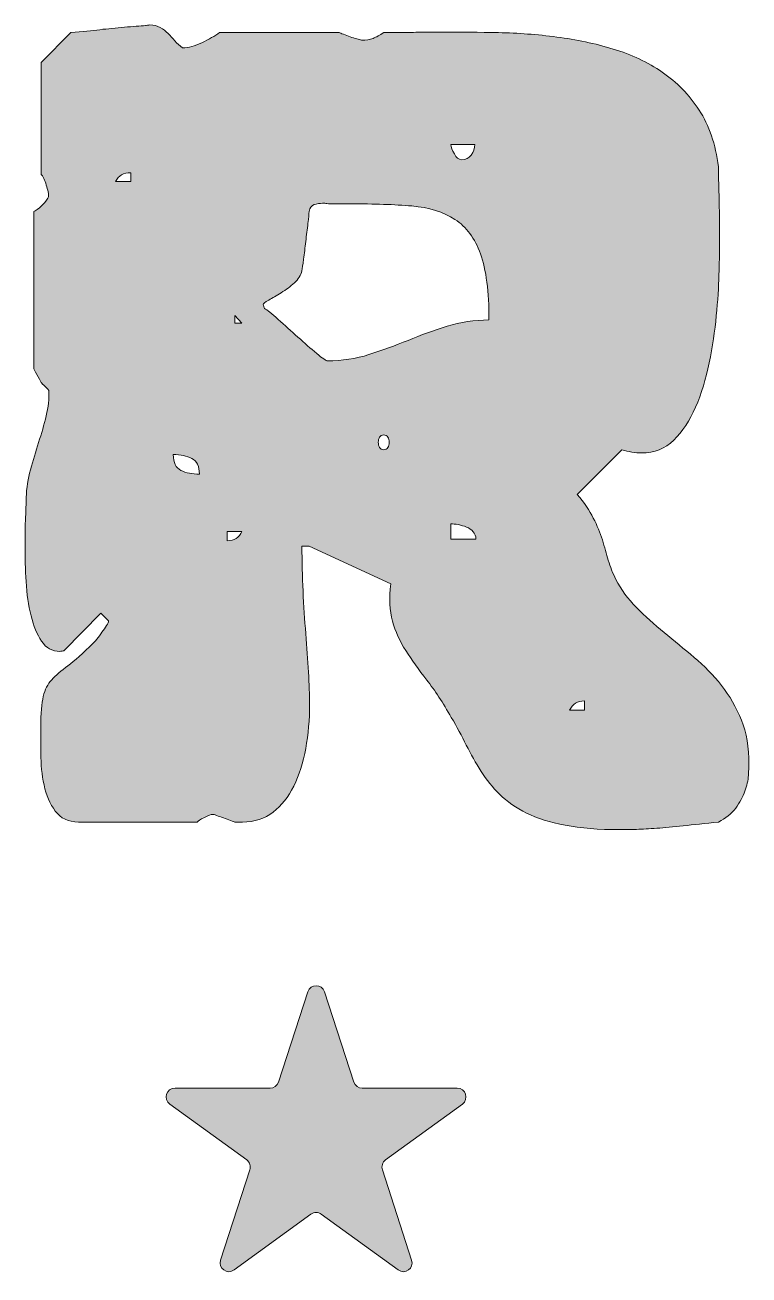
# Model space of a CAD drawing. Header units: inches. Extents: x 150 to 930, y -913 to -168.
# Drawn here: x 162.1 to 265.4, y -912.9 to -734.6 of the extents above; entities that cross this region are included whole.
import ezdxf

# ---------------------------------------------------------------- set-up
doc = ezdxf.new("R2010")
doc.units = ezdxf.units.IN
doc.header["$MEASUREMENT"] = 0
doc.layers.add('Layer 1', color=7, linetype='Continuous')

# ---------------------------------------------------------------- blocks, each defined once
blk = doc.blocks.new('block 6')
at = {"layer": 'Layer 1', "true_color": 0x2a4f7b}
h = blk.add_hatch(color=167, dxfattribs=at)
h.dxf.hatch_style = 2
edge = h.paths.add_edge_path()
edge.add_spline(control_points=[(162.23, -802.46), (162.23, -801.12), (162.4, -799.79), (162.73, -798.5), (163.07, -797.2), (163.44, -795.9), (163.86, -794.61), (164.27, -793.31), (164.65, -792.04), (164.99, -790.8), (165.32, -789.55), (165.49, -788.33), (165.49, -787.14), (165.49, -787.09), (165.49, -787), (165.49, -786.87), (165.49, -786.74), (165.47, -786.67), (165.42, -786.67), (165.42, -786.57), (165.26, -786.39), (164.95, -786.13), (164.64, -785.87), (164.45, -785.69), (164.4, -785.58), (164.25, -785.32), (164.03, -784.93), (163.74, -784.42), (163.46, -783.9), (163.32, -783.59), (163.32, -783.48), (163.32, -783.48), (163.32, -761.16), (163.32, -761.16), (163.57, -761.11), (163.98, -760.81), (164.52, -760.26), (165.06, -759.72), (165.36, -759.32), (165.42, -759.06), (165.47, -758.9), (165.45, -758.67), (165.38, -758.36), (165.3, -758.05), (165.21, -757.72), (165.1, -757.39), (165, -757.05), (164.88, -756.74), (164.75, -756.45), (164.62, -756.17), (164.51, -755.97), (164.4, -755.87), (164.4, -755.87), (164.4, -739.92), (164.4, -739.92), (164.4, -739.92), (168.6, -735.64), (168.6, -735.64), (170.26, -735.49), (171.65, -735.35), (172.77, -735.22), (173.88, -735.09), (175.05, -734.97), (176.27, -734.87), (177.48, -734.76), (178.48, -734.68), (179.26, -734.63), (179.31, -734.63), (179.4, -734.62), (179.53, -734.59), (179.66, -734.57), (179.78, -734.55), (179.88, -734.55), (180.45, -734.55), (180.95, -734.67), (181.36, -734.91), (181.78, -735.14), (182.15, -735.42), (182.49, -735.76), (182.83, -736.1), (183.15, -736.45), (183.46, -736.81), (183.77, -737.17), (184.13, -737.51), (184.55, -737.82), (185.38, -737.82), (186.3, -737.58), (187.31, -737.08), (188.32, -736.59), (189.17, -736.11), (189.84, -735.64), (189.84, -735.64), (206.88, -735.64), (206.88, -735.64), (206.98, -735.7), (207.19, -735.77), (207.5, -735.88), (207.81, -735.98), (208.13, -736.1), (208.47, -736.23), (208.81, -736.36), (209.12, -736.46), (209.4, -736.54), (209.69, -736.62), (209.91, -736.68), (210.06, -736.73), (210.74, -736.73), (211.3, -736.64), (211.74, -736.46), (212.18, -736.28), (212.68, -736.01), (213.25, -735.64), (213.57, -735.64), (214.12, -735.64), (214.93, -735.64), (215.73, -735.64), (216.59, -735.63), (217.49, -735.61), (218.4, -735.58), (219.26, -735.57), (220.06, -735.57), (220.86, -735.57), (221.42, -735.57), (221.73, -735.57), (224.22, -735.57), (226.85, -735.59), (229.63, -735.64), (232.4, -735.7), (235.18, -735.9), (237.95, -736.27), (240.73, -736.63), (243.41, -737.2), (246, -737.98), (248.6, -738.75), (250.93, -739.86), (253, -741.28), (255.08, -742.71), (256.83, -744.51), (258.25, -746.69), (259.68, -748.87), (260.6, -751.56), (261.02, -754.78), (261.02, -755.25), (261.03, -756.02), (261.05, -757.11), (261.08, -758.2), (261.11, -759.37), (261.13, -760.61), (261.16, -761.86), (261.17, -763.04), (261.17, -764.15), (261.17, -765.27), (261.17, -766.03), (261.17, -766.45), (261.17, -767.22), (261.14, -768.48), (261.09, -770.22), (261.04, -771.96), (260.91, -773.9), (260.7, -776.05), (260.5, -778.21), (260.16, -780.44), (259.69, -782.74), (259.23, -785.05), (258.58, -787.17), (257.75, -789.08), (256.92, -791), (255.88, -792.57), (254.64, -793.79), (253.39, -795.01), (251.86, -795.62), (250.05, -795.62), (249.11, -795.62), (248.18, -795.46), (247.25, -795.15), (247.25, -795.15), (240.87, -801.53), (240.87, -801.53), (241.85, -802.72), (242.62, -803.85), (243.16, -804.91), (243.71, -805.98), (244.14, -807.01), (244.45, -808.03), (244.76, -809.04), (245.04, -810.01), (245.3, -810.94), (245.56, -811.87), (245.93, -812.78), (246.39, -813.67), (247.12, -815.12), (248.09, -816.45), (249.31, -817.67), (250.53, -818.89), (251.85, -820.08), (253.28, -821.25), (254.7, -822.42), (256.13, -823.6), (257.55, -824.79), (258.98, -825.98), (260.28, -827.32), (261.44, -828.79), (262.61, -830.27), (263.56, -831.92), (264.28, -833.73), (265.01, -835.55), (265.37, -837.65), (265.37, -840.03), (265.37, -840.4), (265.34, -840.93), (265.29, -841.63), (265.24, -842.33), (265.07, -843.08), (264.79, -843.88), (264.5, -844.69), (264.06, -845.49), (263.47, -846.3), (262.87, -847.1), (262.05, -847.76), (261.02, -848.28), (259.1, -848.49), (257.42, -848.67), (256, -848.82), (254.57, -848.98), (253.31, -849.1), (252.23, -849.17), (251.14, -849.25), (250.17, -849.3), (249.31, -849.33), (248.45, -849.36), (247.66, -849.37), (246.94, -849.37), (243.93, -849.37), (241.34, -849.16), (239.16, -848.75), (236.98, -848.33), (235.14, -847.75), (233.63, -847), (232.13, -846.25), (230.86, -845.36), (229.82, -844.35), (228.79, -843.34), (227.89, -842.24), (227.14, -841.05), (226.39, -839.85), (225.69, -838.61), (225.04, -837.31), (224.39, -836.01), (223.68, -834.69), (222.9, -833.35), (221.71, -831.27), (220.54, -829.49), (219.4, -828.02), (218.26, -826.54), (217.26, -825.14), (216.41, -823.82), (215.55, -822.49), (214.91, -821.09), (214.5, -819.62), (214.08, -818.14), (214.01, -816.36), (214.27, -814.29), (214.27, -814.29), (202.6, -808.92), (202.6, -808.92), (202.6, -808.92), (201.59, -808.92), (201.59, -808.92), (201.59, -811.1), (201.64, -813.24), (201.74, -815.34), (201.84, -817.44), (201.98, -819.46), (202.13, -821.4), (202.29, -823.35), (202.41, -825.18), (202.52, -826.89), (202.62, -828.6), (202.68, -830.13), (202.68, -831.48), (202.68, -833.66), (202.49, -835.76), (202.13, -837.78), (201.77, -839.8), (201.2, -841.59), (200.42, -843.15), (199.64, -844.7), (198.66, -845.95), (197.46, -846.88), (196.27, -847.81), (194.82, -848.28), (193.11, -848.28), (193.11, -848.28), (192.02, -848.28), (192.02, -848.28), (191.91, -848.28), (191.71, -848.21), (191.4, -848.08), (191.09, -847.95), (190.75, -847.83), (190.38, -847.7), (190.02, -847.57), (189.7, -847.45), (189.41, -847.35), (189.13, -847.24), (188.93, -847.19), (188.83, -847.19), (188.62, -847.19), (188.23, -847.33), (187.66, -847.62), (187.09, -847.9), (186.75, -848.12), (186.65, -848.28), (186.65, -848.28), (169.69, -848.28), (169.69, -848.28), (168.24, -848.28), (167.14, -847.76), (166.39, -846.72), (165.64, -845.69), (165.1, -844.44), (164.79, -842.99), (164.48, -841.54), (164.33, -840.05), (164.33, -838.52), (164.33, -836.99), (164.33, -835.73), (164.33, -834.74), (164.33, -832.77), (164.44, -831.31), (164.68, -830.35), (164.91, -829.39), (165.31, -828.6), (165.88, -827.98), (166.45, -827.36), (167.22, -826.69), (168.18, -825.99), (169.14, -825.29), (170.34, -824.22), (171.79, -822.76), (172, -822.56), (172.23, -822.29), (172.49, -821.95), (172.75, -821.61), (173, -821.28), (173.23, -820.94), (173.47, -820.6), (173.66, -820.3), (173.82, -820.04), (173.97, -819.78), (174.02, -819.63), (173.97, -819.58), (173.97, -819.58), (172.88, -818.49), (172.88, -818.49), (172.88, -818.49), (167.59, -823.85), (167.59, -823.85), (167.54, -823.85), (167.46, -823.87), (167.36, -823.89), (167.26, -823.92), (167.15, -823.93), (167.05, -823.93), (165.96, -823.93), (165.09, -823.45), (164.44, -822.49), (163.79, -821.53), (163.29, -820.31), (162.93, -818.84), (162.56, -817.36), (162.33, -815.74), (162.23, -813.98), (162.12, -812.21), (162.07, -810.54), (162.07, -808.96), (162.07, -807.38), (162.1, -805.99), (162.15, -804.8), (162.2, -803.61), (162.23, -802.83), (162.23, -802.46)], knot_values=[0, 0, 0, 0, 1, 1, 1, 2, 2, 2, 3, 3, 3, 4, 4, 4, 5, 5, 5, 6, 6, 6, 7, 7, 7, 8, 8, 8, 9, 9, 9, 10, 10, 10, 11, 11, 11, 12, 12, 12, 13, 13, 13, 14, 14, 14, 15, 15, 15, 16, 16, 16, 17, 17, 17, 18, 18, 18, 19, 19, 19, 20, 20, 20, 21, 21, 21, 22, 22, 22, 23, 23, 23, 24, 24, 24, 25, 25, 25, 26, 26, 26, 27, 27, 27, 28, 28, 28, 29, 29, 29, 30, 30, 30, 31, 31, 31, 32, 32, 32, 33, 33, 33, 34, 34, 34, 35, 35, 35, 36, 36, 36, 37, 37, 37, 38, 38, 38, 39, 39, 39, 40, 40, 40, 41, 41, 41, 42, 42, 42, 43, 43, 43, 44, 44, 44, 45, 45, 45, 46, 46, 46, 47, 47, 47, 48, 48, 48, 49, 49, 49, 50, 50, 50, 51, 51, 51, 52, 52, 52, 53, 53, 53, 54, 54, 54, 55, 55, 55, 56, 56, 56, 57, 57, 57, 58, 58, 58, 59, 59, 59, 60, 60, 60, 61, 61, 61, 62, 62, 62, 63, 63, 63, 64, 64, 64, 65, 65, 65, 66, 66, 66, 67, 67, 67, 68, 68, 68, 69, 69, 69, 70, 70, 70, 71, 71, 71, 72, 72, 72, 73, 73, 73, 74, 74, 74, 75, 75, 75, 76, 76, 76, 77, 77, 77, 78, 78, 78, 79, 79, 79, 80, 80, 80, 81, 81, 81, 82, 82, 82, 83, 83, 83, 84, 84, 84, 85, 85, 85, 86, 86, 86, 87, 87, 87, 88, 88, 88, 89, 89, 89, 90, 90, 90, 91, 91, 91, 92, 92, 92, 93, 93, 93, 94, 94, 94, 95, 95, 95, 96, 96, 96, 97, 97, 97, 98, 98, 98, 99, 99, 99, 100, 100, 100, 101, 101, 101, 102, 102, 102, 103, 103, 103, 104, 104, 104, 105, 105, 105, 106, 106, 106, 107, 107, 107, 108, 108, 108, 109, 109, 109, 110, 110, 110, 111, 111, 111, 112, 112, 112, 113, 113, 113, 114, 114, 114, 115, 115, 115, 116, 116, 116, 117, 117, 117, 118, 118, 118, 119, 119, 119, 120, 120, 120, 121, 121, 121, 122, 122, 122, 123, 123, 123, 124, 124, 124, 125, 125, 125, 126, 126, 126, 127, 127, 127, 127], degree=3, periodic=1)
edge = h.paths.add_edge_path()
edge.add_spline(control_points=[(177.16, -755.63), (176.12, -755.63), (175.4, -756.05), (174.98, -756.88), (174.98, -756.88), (177.16, -756.88), (177.16, -756.88), (177.16, -756.88), (177.16, -755.63), (177.16, -755.63)], knot_values=[0, 0, 0, 0, 1, 1, 1, 2, 2, 2, 3, 3, 3, 3], degree=3, periodic=1)
edge = h.paths.add_edge_path()
edge.add_spline(control_points=[(183.23, -795.85), (183.23, -796.99), (183.59, -797.74), (184.32, -798.11), (185.04, -798.47), (185.92, -798.65), (186.96, -798.65), (186.96, -797.51), (186.6, -796.76), (185.87, -796.4), (185.15, -796.03), (184.27, -795.85), (183.23, -795.85)], knot_values=[0, 0, 0, 0, 1, 1, 1, 2, 2, 2, 3, 3, 3, 4, 4, 4, 4], degree=3, periodic=1)
edge = h.paths.add_edge_path()
edge.add_spline(control_points=[(190.93, -806.82), (190.93, -806.82), (190.93, -808.14), (190.93, -808.14), (191.91, -808.14), (192.61, -807.7), (193.03, -806.82), (193.03, -806.82), (190.93, -806.82), (190.93, -806.82)], knot_values=[0, 0, 0, 0, 1, 1, 1, 2, 2, 2, 3, 3, 3, 3], degree=3, periodic=1)
h.paths.add_polyline_path([(193.03, -777.1), (192.02, -776.01), (192.02, -777.1)])
edge = h.paths.add_edge_path()
edge.add_spline(control_points=[(201.59, -769.64), (201.43, -770.26), (201.07, -770.83), (200.5, -771.35), (199.93, -771.87), (199.3, -772.33), (198.63, -772.75), (197.96, -773.16), (197.36, -773.51), (196.84, -773.8), (196.32, -774.08), (196.06, -774.3), (196.06, -774.46), (196.06, -774.51), (196.09, -774.6), (196.14, -774.73), (196.19, -774.86), (196.22, -774.95), (196.22, -775.01), (196.63, -775.21), (197.3, -775.73), (198.2, -776.56), (199.11, -777.39), (200.04, -778.23), (201, -779.09), (201.96, -779.94), (202.86, -780.72), (203.69, -781.42), (204.52, -782.12), (205.03, -782.47), (205.24, -782.47), (207.32, -782.47), (209.29, -782.17), (211.15, -781.58), (213.02, -780.98), (214.87, -780.31), (216.72, -779.55), (218.56, -778.8), (220.42, -778.13), (222.32, -777.53), (224.21, -776.94), (226.19, -776.64), (228.27, -776.64), (228.27, -772.59), (227.87, -769.46), (227.06, -767.22), (226.26, -765), (225.04, -763.35), (223.41, -762.29), (221.77, -761.22), (219.72, -760.59), (217.26, -760.38), (214.8, -760.17), (211.88, -760.07), (208.51, -760.07), (208.51, -760.07), (205.55, -760.07), (205.55, -760.07), (205.45, -760.07), (205.31, -760.06), (205.13, -760.03), (204.94, -760), (204.75, -759.99), (204.54, -759.99), (204.13, -759.99), (203.73, -760.06), (203.34, -760.19), (202.95, -760.32), (202.7, -760.64), (202.6, -761.16), (202.6, -761.47), (202.55, -762.04), (202.44, -762.87), (202.34, -763.7), (202.23, -764.56), (202.13, -765.44), (202.03, -766.32), (201.92, -767.16), (201.82, -767.96), (201.72, -768.77), (201.64, -769.33), (201.59, -769.64)], knot_values=[0, 0, 0, 0, 1, 1, 1, 2, 2, 2, 3, 3, 3, 4, 4, 4, 5, 5, 5, 6, 6, 6, 7, 7, 7, 8, 8, 8, 9, 9, 9, 10, 10, 10, 11, 11, 11, 12, 12, 12, 13, 13, 13, 14, 14, 14, 15, 15, 15, 16, 16, 16, 17, 17, 17, 18, 18, 18, 19, 19, 19, 20, 20, 20, 21, 21, 21, 22, 22, 22, 23, 23, 23, 24, 24, 24, 25, 25, 25, 26, 26, 26, 27, 27, 27, 27], degree=3, periodic=1)
edge = h.paths.add_edge_path()
edge.add_spline(control_points=[(213.25, -793.05), (212.99, -793.05), (212.8, -793.16), (212.67, -793.36), (212.54, -793.57), (212.48, -793.82), (212.48, -794.1), (212.48, -794.39), (212.54, -794.63), (212.67, -794.84), (212.8, -795.05), (212.99, -795.15), (213.25, -795.15), (213.51, -795.15), (213.71, -795.05), (213.84, -794.84), (213.97, -794.63), (214.03, -794.39), (214.03, -794.1), (214.03, -793.82), (213.97, -793.57), (213.84, -793.36), (213.71, -793.16), (213.51, -793.05), (213.25, -793.05)], knot_values=[0, 0, 0, 0, 1, 1, 1, 2, 2, 2, 3, 3, 3, 4, 4, 4, 5, 5, 5, 6, 6, 6, 7, 7, 7, 8, 8, 8, 8], degree=3, periodic=1)
edge = h.paths.add_edge_path()
edge.add_spline(control_points=[(222.82, -751.59), (222.87, -751.95), (223.04, -752.41), (223.33, -752.95), (223.61, -753.5), (223.96, -753.77), (224.38, -753.77), (224.95, -753.77), (225.4, -753.55), (225.74, -753.11), (226.08, -752.67), (226.25, -752.16), (226.25, -751.59), (226.25, -751.59), (222.82, -751.59), (222.82, -751.59)], knot_values=[0, 0, 0, 0, 1, 1, 1, 2, 2, 2, 3, 3, 3, 4, 4, 4, 5, 5, 5, 5], degree=3, periodic=1)
edge = h.paths.add_edge_path()
edge.add_spline(control_points=[(226.4, -807.91), (226.4, -807.49), (226.27, -807.14), (226.01, -806.86), (225.75, -806.57), (225.44, -806.35), (225.08, -806.2), (224.71, -806.04), (224.33, -805.93), (223.91, -805.85), (223.5, -805.77), (223.13, -805.73), (222.82, -805.73), (222.82, -805.73), (222.82, -807.91), (222.82, -807.91), (222.82, -807.91), (226.4, -807.91), (226.4, -807.91)], knot_values=[0, 0, 0, 0, 1, 1, 1, 2, 2, 2, 3, 3, 3, 4, 4, 4, 5, 5, 5, 6, 6, 6, 6], degree=3, periodic=1)
edge = h.paths.add_edge_path()
edge.add_spline(control_points=[(241.88, -831.01), (240.9, -831.01), (240.19, -831.45), (239.78, -832.33), (239.78, -832.33), (241.88, -832.33), (241.88, -832.33), (241.88, -832.33), (241.88, -831.01), (241.88, -831.01)], knot_values=[0, 0, 0, 0, 1, 1, 1, 2, 2, 2, 3, 3, 3, 3], degree=3, periodic=1)
at = {"layer": 'Layer 1', "lineweight": 0}
blk.add_lwpolyline([(193.03, -777.1), (192.02, -776.01), (192.02, -777.1), (193.03, -777.1)], dxfattribs=at)
for points, knots in [([(162.23, -802.46), (162.23, -801.12), (162.4, -799.79), (162.73, -798.5), (163.07, -797.2), (163.44, -795.9), (163.86, -794.61), (164.27, -793.31), (164.65, -792.04), (164.99, -790.8), (165.32, -789.55), (165.49, -788.33), (165.49, -787.14), (165.49, -787.09), (165.49, -787), (165.49, -786.87), (165.49, -786.74), (165.47, -786.67), (165.42, -786.67), (165.42, -786.57), (165.26, -786.39), (164.95, -786.13), (164.64, -785.87), (164.45, -785.69), (164.4, -785.58), (164.25, -785.32), (164.03, -784.93), (163.74, -784.42), (163.46, -783.9), (163.32, -783.59), (163.32, -783.48), (163.32, -783.48), (163.32, -761.16), (163.32, -761.16), (163.57, -761.11), (163.98, -760.81), (164.52, -760.26), (165.06, -759.72), (165.36, -759.32), (165.42, -759.06), (165.47, -758.9), (165.45, -758.67), (165.38, -758.36), (165.3, -758.05), (165.21, -757.72), (165.1, -757.39), (165, -757.05), (164.88, -756.74), (164.75, -756.45), (164.62, -756.17), (164.51, -755.97), (164.4, -755.87), (164.4, -755.87), (164.4, -739.92), (164.4, -739.92), (164.4, -739.92), (168.6, -735.64), (168.6, -735.64), (170.26, -735.49), (171.65, -735.35), (172.77, -735.22), (173.88, -735.09), (175.05, -734.97), (176.27, -734.87), (177.48, -734.76), (178.48, -734.68), (179.26, -734.63), (179.31, -734.63), (179.4, -734.62), (179.53, -734.59), (179.66, -734.57), (179.78, -734.55), (179.88, -734.55), (180.45, -734.55), (180.95, -734.67), (181.36, -734.91), (181.78, -735.14), (182.15, -735.42), (182.49, -735.76), (182.83, -736.1), (183.15, -736.45), (183.46, -736.81), (183.77, -737.17), (184.13, -737.51), (184.55, -737.82), (185.38, -737.82), (186.3, -737.58), (187.31, -737.08), (188.32, -736.59), (189.17, -736.11), (189.84, -735.64), (189.84, -735.64), (206.88, -735.64), (206.88, -735.64), (206.98, -735.7), (207.19, -735.77), (207.5, -735.88), (207.81, -735.98), (208.13, -736.1), (208.47, -736.23), (208.81, -736.36), (209.12, -736.46), (209.4, -736.54), (209.69, -736.62), (209.91, -736.68), (210.06, -736.73), (210.74, -736.73), (211.3, -736.64), (211.74, -736.46), (212.18, -736.28), (212.68, -736.01), (213.25, -735.64), (213.57, -735.64), (214.12, -735.64), (214.93, -735.64), (215.73, -735.64), (216.59, -735.63), (217.49, -735.61), (218.4, -735.58), (219.26, -735.57), (220.06, -735.57), (220.86, -735.57), (221.42, -735.57), (221.73, -735.57), (224.22, -735.57), (226.85, -735.59), (229.63, -735.64), (232.4, -735.7), (235.18, -735.9), (237.95, -736.27), (240.73, -736.63), (243.41, -737.2), (246, -737.98), (248.6, -738.75), (250.93, -739.86), (253, -741.28), (255.08, -742.71), (256.83, -744.51), (258.25, -746.69), (259.68, -748.87), (260.6, -751.56), (261.02, -754.78), (261.02, -755.25), (261.03, -756.02), (261.05, -757.11), (261.08, -758.2), (261.11, -759.37), (261.13, -760.61), (261.16, -761.86), (261.17, -763.04), (261.17, -764.15), (261.17, -765.27), (261.17, -766.03), (261.17, -766.45), (261.17, -767.22), (261.14, -768.48), (261.09, -770.22), (261.04, -771.96), (260.91, -773.9), (260.7, -776.05), (260.5, -778.21), (260.16, -780.44), (259.69, -782.74), (259.23, -785.05), (258.58, -787.17), (257.75, -789.08), (256.92, -791), (255.88, -792.57), (254.64, -793.79), (253.39, -795.01), (251.86, -795.62), (250.05, -795.62), (249.11, -795.62), (248.18, -795.46), (247.25, -795.15), (247.25, -795.15), (240.87, -801.53), (240.87, -801.53), (241.85, -802.72), (242.62, -803.85), (243.16, -804.91), (243.71, -805.98), (244.14, -807.01), (244.45, -808.03), (244.76, -809.04), (245.04, -810.01), (245.3, -810.94), (245.56, -811.87), (245.93, -812.78), (246.39, -813.67), (247.12, -815.12), (248.09, -816.45), (249.31, -817.67), (250.53, -818.89), (251.85, -820.08), (253.28, -821.25), (254.7, -822.42), (256.13, -823.6), (257.55, -824.79), (258.98, -825.98), (260.28, -827.32), (261.44, -828.79), (262.61, -830.27), (263.56, -831.92), (264.28, -833.73), (265.01, -835.55), (265.37, -837.65), (265.37, -840.03), (265.37, -840.4), (265.34, -840.93), (265.29, -841.63), (265.24, -842.33), (265.07, -843.08), (264.79, -843.88), (264.5, -844.69), (264.06, -845.49), (263.47, -846.3), (262.87, -847.1), (262.05, -847.76), (261.02, -848.28), (259.1, -848.49), (257.42, -848.67), (256, -848.82), (254.57, -848.98), (253.31, -849.1), (252.23, -849.17), (251.14, -849.25), (250.17, -849.3), (249.31, -849.33), (248.45, -849.36), (247.66, -849.37), (246.94, -849.37), (243.93, -849.37), (241.34, -849.16), (239.16, -848.75), (236.98, -848.33), (235.14, -847.75), (233.63, -847), (232.13, -846.25), (230.86, -845.36), (229.82, -844.35), (228.79, -843.34), (227.89, -842.24), (227.14, -841.05), (226.39, -839.85), (225.69, -838.61), (225.04, -837.31), (224.39, -836.01), (223.68, -834.69), (222.9, -833.35), (221.71, -831.27), (220.54, -829.49), (219.4, -828.02), (218.26, -826.54), (217.26, -825.14), (216.41, -823.82), (215.55, -822.49), (214.91, -821.09), (214.5, -819.62), (214.08, -818.14), (214.01, -816.36), (214.27, -814.29), (214.27, -814.29), (202.6, -808.92), (202.6, -808.92), (202.6, -808.92), (201.59, -808.92), (201.59, -808.92), (201.59, -811.1), (201.64, -813.24), (201.74, -815.34), (201.84, -817.44), (201.98, -819.46), (202.13, -821.4), (202.29, -823.35), (202.41, -825.18), (202.52, -826.89), (202.62, -828.6), (202.68, -830.13), (202.68, -831.48), (202.68, -833.66), (202.49, -835.76), (202.13, -837.78), (201.77, -839.8), (201.2, -841.59), (200.42, -843.15), (199.64, -844.7), (198.66, -845.95), (197.46, -846.88), (196.27, -847.81), (194.82, -848.28), (193.11, -848.28), (193.11, -848.28), (192.02, -848.28), (192.02, -848.28), (191.91, -848.28), (191.71, -848.21), (191.4, -848.08), (191.09, -847.95), (190.75, -847.83), (190.38, -847.7), (190.02, -847.57), (189.7, -847.45), (189.41, -847.35), (189.13, -847.24), (188.93, -847.19), (188.83, -847.19), (188.62, -847.19), (188.23, -847.33), (187.66, -847.62), (187.09, -847.9), (186.75, -848.12), (186.65, -848.28), (186.65, -848.28), (169.69, -848.28), (169.69, -848.28), (168.24, -848.28), (167.14, -847.76), (166.39, -846.72), (165.64, -845.69), (165.1, -844.44), (164.79, -842.99), (164.48, -841.54), (164.33, -840.05), (164.33, -838.52), (164.33, -836.99), (164.33, -835.73), (164.33, -834.74), (164.33, -832.77), (164.44, -831.31), (164.68, -830.35), (164.91, -829.39), (165.31, -828.6), (165.88, -827.98), (166.45, -827.36), (167.22, -826.69), (168.18, -825.99), (169.14, -825.29), (170.34, -824.22), (171.79, -822.76), (172, -822.56), (172.23, -822.29), (172.49, -821.95), (172.75, -821.61), (173, -821.28), (173.23, -820.94), (173.47, -820.6), (173.66, -820.3), (173.82, -820.04), (173.97, -819.78), (174.02, -819.63), (173.97, -819.58), (173.97, -819.58), (172.88, -818.49), (172.88, -818.49), (172.88, -818.49), (167.59, -823.85), (167.59, -823.85), (167.54, -823.85), (167.46, -823.87), (167.36, -823.89), (167.26, -823.92), (167.15, -823.93), (167.05, -823.93), (165.96, -823.93), (165.09, -823.45), (164.44, -822.49), (163.79, -821.53), (163.29, -820.31), (162.93, -818.84), (162.56, -817.36), (162.33, -815.74), (162.23, -813.98), (162.12, -812.21), (162.07, -810.54), (162.07, -808.96), (162.07, -807.38), (162.1, -805.99), (162.15, -804.8), (162.2, -803.61), (162.23, -802.83), (162.23, -802.46)], [0, 0, 0, 0, 1, 1, 1, 2, 2, 2, 3, 3, 3, 4, 4, 4, 5, 5, 5, 6, 6, 6, 7, 7, 7, 8, 8, 8, 9, 9, 9, 10, 10, 10, 11, 11, 11, 12, 12, 12, 13, 13, 13, 14, 14, 14, 15, 15, 15, 16, 16, 16, 17, 17, 17, 18, 18, 18, 19, 19, 19, 20, 20, 20, 21, 21, 21, 22, 22, 22, 23, 23, 23, 24, 24, 24, 25, 25, 25, 26, 26, 26, 27, 27, 27, 28, 28, 28, 29, 29, 29, 30, 30, 30, 31, 31, 31, 32, 32, 32, 33, 33, 33, 34, 34, 34, 35, 35, 35, 36, 36, 36, 37, 37, 37, 38, 38, 38, 39, 39, 39, 40, 40, 40, 41, 41, 41, 42, 42, 42, 43, 43, 43, 44, 44, 44, 45, 45, 45, 46, 46, 46, 47, 47, 47, 48, 48, 48, 49, 49, 49, 50, 50, 50, 51, 51, 51, 52, 52, 52, 53, 53, 53, 54, 54, 54, 55, 55, 55, 56, 56, 56, 57, 57, 57, 58, 58, 58, 59, 59, 59, 60, 60, 60, 61, 61, 61, 62, 62, 62, 63, 63, 63, 64, 64, 64, 65, 65, 65, 66, 66, 66, 67, 67, 67, 68, 68, 68, 69, 69, 69, 70, 70, 70, 71, 71, 71, 72, 72, 72, 73, 73, 73, 74, 74, 74, 75, 75, 75, 76, 76, 76, 77, 77, 77, 78, 78, 78, 79, 79, 79, 80, 80, 80, 81, 81, 81, 82, 82, 82, 83, 83, 83, 84, 84, 84, 85, 85, 85, 86, 86, 86, 87, 87, 87, 88, 88, 88, 89, 89, 89, 90, 90, 90, 91, 91, 91, 92, 92, 92, 93, 93, 93, 94, 94, 94, 95, 95, 95, 96, 96, 96, 97, 97, 97, 98, 98, 98, 99, 99, 99, 100, 100, 100, 101, 101, 101, 102, 102, 102, 103, 103, 103, 104, 104, 104, 105, 105, 105, 106, 106, 106, 107, 107, 107, 108, 108, 108, 109, 109, 109, 110, 110, 110, 111, 111, 111, 112, 112, 112, 113, 113, 113, 114, 114, 114, 115, 115, 115, 116, 116, 116, 117, 117, 117, 118, 118, 118, 119, 119, 119, 120, 120, 120, 121, 121, 121, 122, 122, 122, 123, 123, 123, 124, 124, 124, 125, 125, 125, 126, 126, 126, 127, 127, 127, 127]), ([(222.82, -751.59), (222.87, -751.95), (223.04, -752.41), (223.33, -752.95), (223.61, -753.5), (223.96, -753.77), (224.38, -753.77), (224.95, -753.77), (225.4, -753.55), (225.74, -753.11), (226.08, -752.67), (226.25, -752.16), (226.25, -751.59), (226.25, -751.59), (222.82, -751.59), (222.82, -751.59)], [0, 0, 0, 0, 1, 1, 1, 2, 2, 2, 3, 3, 3, 4, 4, 4, 5, 5, 5, 5]), ([(177.16, -755.63), (176.12, -755.63), (175.4, -756.05), (174.98, -756.88), (174.98, -756.88), (177.16, -756.88), (177.16, -756.88), (177.16, -756.88), (177.16, -755.63), (177.16, -755.63)], [0, 0, 0, 0, 1, 1, 1, 2, 2, 2, 3, 3, 3, 3]), ([(201.59, -769.64), (201.43, -770.26), (201.07, -770.83), (200.5, -771.35), (199.93, -771.87), (199.3, -772.33), (198.63, -772.75), (197.96, -773.16), (197.36, -773.51), (196.84, -773.8), (196.32, -774.08), (196.06, -774.3), (196.06, -774.46), (196.06, -774.51), (196.09, -774.6), (196.14, -774.73), (196.19, -774.86), (196.22, -774.95), (196.22, -775.01), (196.63, -775.21), (197.3, -775.73), (198.2, -776.56), (199.11, -777.39), (200.04, -778.23), (201, -779.09), (201.96, -779.94), (202.86, -780.72), (203.69, -781.42), (204.52, -782.12), (205.03, -782.47), (205.24, -782.47), (207.32, -782.47), (209.29, -782.17), (211.15, -781.58), (213.02, -780.98), (214.87, -780.31), (216.72, -779.55), (218.56, -778.8), (220.42, -778.13), (222.32, -777.53), (224.21, -776.94), (226.19, -776.64), (228.27, -776.64), (228.27, -772.59), (227.87, -769.46), (227.06, -767.22), (226.26, -765), (225.04, -763.35), (223.41, -762.29), (221.77, -761.22), (219.72, -760.59), (217.26, -760.38), (214.8, -760.17), (211.88, -760.07), (208.51, -760.07), (208.51, -760.07), (205.55, -760.07), (205.55, -760.07), (205.45, -760.07), (205.31, -760.06), (205.13, -760.03), (204.94, -760), (204.75, -759.99), (204.54, -759.99), (204.13, -759.99), (203.73, -760.06), (203.34, -760.19), (202.95, -760.32), (202.7, -760.64), (202.6, -761.16), (202.6, -761.47), (202.55, -762.04), (202.44, -762.87), (202.34, -763.7), (202.23, -764.56), (202.13, -765.44), (202.03, -766.32), (201.92, -767.16), (201.82, -767.96), (201.72, -768.77), (201.64, -769.33), (201.59, -769.64)], [0, 0, 0, 0, 1, 1, 1, 2, 2, 2, 3, 3, 3, 4, 4, 4, 5, 5, 5, 6, 6, 6, 7, 7, 7, 8, 8, 8, 9, 9, 9, 10, 10, 10, 11, 11, 11, 12, 12, 12, 13, 13, 13, 14, 14, 14, 15, 15, 15, 16, 16, 16, 17, 17, 17, 18, 18, 18, 19, 19, 19, 20, 20, 20, 21, 21, 21, 22, 22, 22, 23, 23, 23, 24, 24, 24, 25, 25, 25, 26, 26, 26, 27, 27, 27, 27]), ([(213.25, -793.05), (212.99, -793.05), (212.8, -793.16), (212.67, -793.36), (212.54, -793.57), (212.48, -793.82), (212.48, -794.1), (212.48, -794.39), (212.54, -794.63), (212.67, -794.84), (212.8, -795.05), (212.99, -795.15), (213.25, -795.15), (213.51, -795.15), (213.71, -795.05), (213.84, -794.84), (213.97, -794.63), (214.03, -794.39), (214.03, -794.1), (214.03, -793.82), (213.97, -793.57), (213.84, -793.36), (213.71, -793.16), (213.51, -793.05), (213.25, -793.05)], [0, 0, 0, 0, 1, 1, 1, 2, 2, 2, 3, 3, 3, 4, 4, 4, 5, 5, 5, 6, 6, 6, 7, 7, 7, 8, 8, 8, 8]), ([(183.23, -795.85), (183.23, -796.99), (183.59, -797.74), (184.32, -798.11), (185.04, -798.47), (185.92, -798.65), (186.96, -798.65), (186.96, -797.51), (186.6, -796.76), (185.87, -796.4), (185.15, -796.03), (184.27, -795.85), (183.23, -795.85)], [0, 0, 0, 0, 1, 1, 1, 2, 2, 2, 3, 3, 3, 4, 4, 4, 4]), ([(226.4, -807.91), (226.4, -807.49), (226.27, -807.14), (226.01, -806.86), (225.75, -806.57), (225.44, -806.35), (225.08, -806.2), (224.71, -806.04), (224.33, -805.93), (223.91, -805.85), (223.5, -805.77), (223.13, -805.73), (222.82, -805.73), (222.82, -805.73), (222.82, -807.91), (222.82, -807.91), (222.82, -807.91), (226.4, -807.91), (226.4, -807.91)], [0, 0, 0, 0, 1, 1, 1, 2, 2, 2, 3, 3, 3, 4, 4, 4, 5, 5, 5, 6, 6, 6, 6]), ([(190.93, -806.82), (190.93, -806.82), (190.93, -808.14), (190.93, -808.14), (191.91, -808.14), (192.61, -807.7), (193.03, -806.82), (193.03, -806.82), (190.93, -806.82), (190.93, -806.82)], [0, 0, 0, 0, 1, 1, 1, 2, 2, 2, 3, 3, 3, 3]), ([(241.88, -831.01), (240.9, -831.01), (240.19, -831.45), (239.78, -832.33), (239.78, -832.33), (241.88, -832.33), (241.88, -832.33), (241.88, -832.33), (241.88, -831.01), (241.88, -831.01)], [0, 0, 0, 0, 1, 1, 1, 2, 2, 2, 3, 3, 3, 3])]:
    blk.add_open_spline(points, degree=3, knots=knots, dxfattribs=at)
blk = doc.blocks.new('block 9')
at = {"layer": 'Layer 1', "true_color": 0xce432c}
h = blk.add_hatch(color=22, dxfattribs=at)
h.dxf.hatch_style = 2
edge = h.paths.add_edge_path()
edge.add_spline(control_points=[(204.8, -872.51), (204.8, -872.51), (208.99, -885.39), (208.99, -885.39), (209.16, -885.91), (209.64, -886.26), (210.19, -886.26), (210.19, -886.26), (223.73, -886.26), (223.73, -886.26), (224.95, -886.26), (225.46, -887.82), (224.47, -888.54), (224.47, -888.54), (213.51, -896.5), (213.51, -896.5), (213.07, -896.82), (212.89, -897.39), (213.06, -897.91), (213.06, -897.91), (217.24, -910.79), (217.24, -910.79), (217.62, -911.95), (216.29, -912.92), (215.31, -912.2), (215.31, -912.2), (204.35, -904.24), (204.35, -904.24), (203.9, -903.92), (203.31, -903.92), (202.87, -904.24), (202.87, -904.24), (191.91, -912.2), (191.91, -912.2), (190.92, -912.92), (189.59, -911.95), (189.97, -910.79), (189.97, -910.79), (194.16, -897.91), (194.16, -897.91), (194.32, -897.39), (194.14, -896.82), (193.7, -896.5), (193.7, -896.5), (182.74, -888.54), (182.74, -888.54), (181.75, -887.82), (182.26, -886.26), (183.48, -886.26), (183.48, -886.26), (197.03, -886.26), (197.03, -886.26), (197.57, -886.26), (198.05, -885.91), (198.22, -885.39), (198.22, -885.39), (202.41, -872.51), (202.41, -872.51), (202.79, -871.35), (204.43, -871.35), (204.8, -872.51)], knot_values=[0, 0, 0, 0, 1, 1, 1, 2, 2, 2, 3, 3, 3, 4, 4, 4, 5, 5, 5, 6, 6, 6, 7, 7, 7, 8, 8, 8, 9, 9, 9, 10, 10, 10, 11, 11, 11, 12, 12, 12, 13, 13, 13, 14, 14, 14, 15, 15, 15, 16, 16, 16, 17, 17, 17, 18, 18, 18, 19, 19, 19, 20, 20, 20, 20], degree=3, periodic=1)
at = {"layer": 'Layer 1', "lineweight": 0}
blk.add_open_spline([(204.8, -872.51), (204.8, -872.51), (208.99, -885.39), (208.99, -885.39), (209.16, -885.91), (209.64, -886.26), (210.19, -886.26), (210.19, -886.26), (223.73, -886.26), (223.73, -886.26), (224.95, -886.26), (225.46, -887.82), (224.47, -888.54), (224.47, -888.54), (213.51, -896.5), (213.51, -896.5), (213.07, -896.82), (212.89, -897.39), (213.06, -897.91), (213.06, -897.91), (217.24, -910.79), (217.24, -910.79), (217.62, -911.95), (216.29, -912.92), (215.31, -912.2), (215.31, -912.2), (204.35, -904.24), (204.35, -904.24), (203.9, -903.92), (203.31, -903.92), (202.87, -904.24), (202.87, -904.24), (191.91, -912.2), (191.91, -912.2), (190.92, -912.92), (189.59, -911.95), (189.97, -910.79), (189.97, -910.79), (194.16, -897.91), (194.16, -897.91), (194.32, -897.39), (194.14, -896.82), (193.7, -896.5), (193.7, -896.5), (182.74, -888.54), (182.74, -888.54), (181.75, -887.82), (182.26, -886.26), (183.48, -886.26), (183.48, -886.26), (197.03, -886.26), (197.03, -886.26), (197.57, -886.26), (198.05, -885.91), (198.22, -885.39), (198.22, -885.39), (202.41, -872.51), (202.41, -872.51), (202.79, -871.35), (204.43, -871.35), (204.8, -872.51)], degree=3, knots=[0, 0, 0, 0, 1, 1, 1, 2, 2, 2, 3, 3, 3, 4, 4, 4, 5, 5, 5, 6, 6, 6, 7, 7, 7, 8, 8, 8, 9, 9, 9, 10, 10, 10, 11, 11, 11, 12, 12, 12, 13, 13, 13, 14, 14, 14, 15, 15, 15, 16, 16, 16, 17, 17, 17, 18, 18, 18, 19, 19, 19, 20, 20, 20, 20], dxfattribs=at)
blk = doc.blocks.new('block 2')
at = {"layer": 'Layer 1'}
for name in ['block 6', 'block 9']:
    blk.add_blockref(name, (0, 0), dxfattribs=at)

msp = doc.modelspace()

# ---------------------------------------------------------------- block references
at = {"layer": 'Layer 1'}
msp.add_blockref('block 2', (0, 0), dxfattribs=at)

doc.saveas('drawing.dxf')
